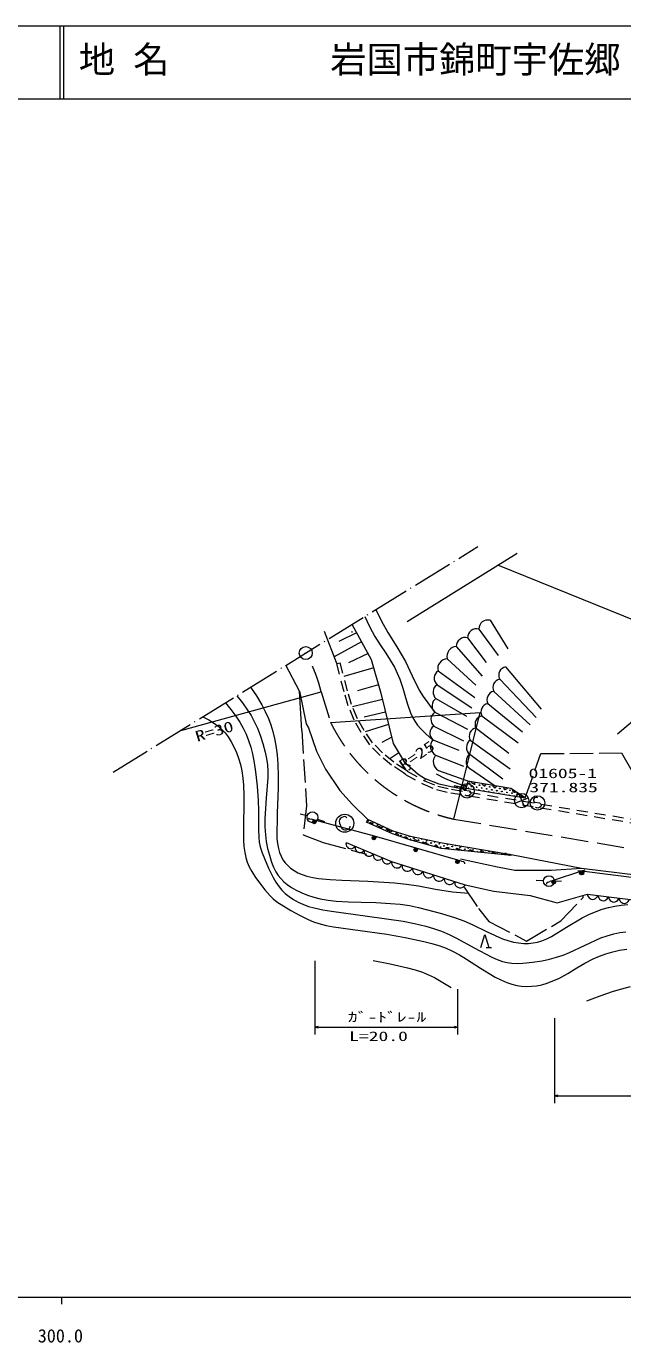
# Model space of a CAD drawing. Units: millimetres, scale not verified. Extents: x 27877 to 667877, y 22695 to 382695.
# Drawn here: x 351022 to 433196, y 201410 to 382695 of the extents above; entities that cross this region are included whole.
import ezdxf
from ezdxf.enums import TextEntityAlignment as Align

# ---------------------------------------------------------------- set-up
doc = ezdxf.new("R2010")
doc.units = ezdxf.units.MM
doc.header["$LTSCALE"] = 1000
for name, pattern in [('USER1', [5, 3.75, -1.25]), ('USER2', [2.5, 1.5, -1]), ('USER3', [7.000001, 5.508197, -0.688525, 0.114754, -0.688525]), ('USER4', [4, 3.2, -0.8])]:
    doc.linetypes.add(name, pattern=pattern)
doc.layers.add('S-SUV', color=7, linetype='Continuous', lineweight=13)
doc.layers.add('S-SUV-LWCN', color=7, linetype='Continuous', lineweight=13)
doc.styles.add('ＭＳ ゴシック', font='')
doc.styles.get('ＭＳ ゴシック').set_extended_font_data('MS Gothic')

# ---------------------------------------------------------------- blocks, each defined once
blk = doc.blocks.new('BUHIN1')
at = {"color": 7, "linetype": 'Continuous', "lineweight": 13}
for p, q in [((-995, 0), (995, 0)), ((0, 995), (0, -995))]:
    blk.add_line(p, q, dxfattribs=at)
blk.add_circle((0, 0), 995, dxfattribs=at)
blk = doc.blocks.new('BUHIN2')
at = {"color": 7, "linetype": 'Continuous', "lineweight": 13}
blk.add_lwpolyline([(410, -321), (0, 0), (517, -55)], dxfattribs=at)
blk = doc.blocks.new('BUHIN3')
at = {"color": 7, "linetype": 'Continuous', "lineweight": 13}
blk.add_lwpolyline([(-410, 321), (0, 0), (-517, 55)], dxfattribs=at)
blk = doc.blocks.new('BUHIN22')
at = {"color": 7, "linetype": 'Continuous', "lineweight": 13}
for radius in [249, 220, 191, 161, 132, 97.5, 67.5, 38.8, 7.5]:
    blk.add_circle((-121, -217), radius, dxfattribs=at)
blk = doc.blocks.new('BUHIN23')
at = {"color": 7, "linetype": 'Continuous', "lineweight": 13}
for radius in [249, 220, 191, 161, 132, 97.5, 67.5, 38.8, 7.5]:
    blk.add_circle((-18, -248), radius, dxfattribs=at)
blk = doc.blocks.new('BUHIN26')
at = {"color": 7, "linetype": 'Continuous', "lineweight": 13}
for radius in [249, 220, 191, 161, 132, 97.5, 67.5, 38.8, 7.5]:
    blk.add_circle((-153, -196), radius, dxfattribs=at)
blk = doc.blocks.new('BUHIN27')
at = {"color": 7, "linetype": 'Continuous', "lineweight": 13}
for radius in [249, 220, 191, 161, 132, 97.5, 67.5, 38.8, 7.5]:
    blk.add_circle((-150, -198), radius, dxfattribs=at)
blk = doc.blocks.new('BUHIN44')
at = {"color": 7, "linetype": 'Continuous', "lineweight": 13}
blk.add_lwpolyline([(550, 594), (500, 712), (412, 800), (294, 869), (150, 906), (-94, 906), (-288, 869), (-488, 731), (-606, 556), (-656, 306), (-656, -306), (-606, -569), (-512, -725), (-331, -856), (-106, -906), (131, -906), (312, -888), (406, -831), (494, -750), (531, -662)], dxfattribs=at)
blk.add_circle((0, 0), 1244, dxfattribs=at)
blk = doc.blocks.new('BUHIN45')
at = {"color": 7, "linetype": 'Continuous', "lineweight": 13}
blk.add_circle((0, 0), 746, dxfattribs=at)
blk = doc.blocks.new('BUHIN46')
at = {"color": 7, "linetype": 'Continuous', "lineweight": 13}
blk.add_lwpolyline([(310, 645), (255, 705), (180, 740), (75, 760), (-80, 760), (-210, 725), (-320, 650), (-385, 540), (-390, 425), (-385, 350), (-345, 250), (-275, 195), (270, -120), (330, -210), (370, -335), (360, -455), (325, -550), (255, -640), (100, -685), (-130, -685), (-230, -670), (-325, -625), (-405, -550), (-475, -435)], dxfattribs=at)
blk.add_circle((0, 0), 995, dxfattribs=at)
blk = doc.blocks.new('BUHIN60')
at = {"color": 7, "linetype": 'Continuous', "lineweight": 13}
blk.add_lwpolyline([(-222, 116), (-177, 157), (-128, 187), (-61, 214), (2, 215), (62, 203), (131, 167), (175, 124), (210, 72), (228, 1), (232, -56), (222, -116)], dxfattribs=at)
blk = doc.blocks.new('BUHIN61')
at = {"color": 7, "linetype": 'Continuous', "lineweight": 13}
blk.add_lwpolyline([(-198, 153), (-147, 186), (-93, 206), (-22, 221), (40, 211), (97, 189), (158, 141), (194, 92), (219, 34), (224, -39), (218, -96), (198, -153)], dxfattribs=at)
blk = doc.blocks.new('BUHIN62')
at = {"color": 7, "linetype": 'Continuous', "lineweight": 13}
blk.add_lwpolyline([(-188, 165), (-135, 195), (-81, 212), (-9, 222), (53, 208), (108, 183), (167, 132), (199, 80), (221, 21), (221, -53), (212, -109), (188, -165)], dxfattribs=at)
blk = doc.blocks.new('BUHIN63')
at = {"color": 7, "linetype": 'Continuous', "lineweight": 13}
blk.add_lwpolyline([(-175, 179), (-120, 204), (-64, 217), (8, 222), (68, 204), (122, 174), (176, 118), (205, 64), (222, 4), (217, -69), (203, -125), (175, -179)], dxfattribs=at)
blk = doc.blocks.new('BUHIN78')
at = {"color": 7, "linetype": 'Continuous', "lineweight": 13}
blk.add_lwpolyline([(213, -131), (165, -170), (114, -196), (45, -217), (-18, -214), (-77, -198), (-143, -157), (-183, -111), (-214, -57), (-227, 15), (-227, 73), (-213, 131)], dxfattribs=at)
blk = doc.blocks.new('BUHIN79')
at = {"color": 7, "linetype": 'Continuous', "lineweight": 13}
blk.add_lwpolyline([(146, -203), (87, -220), (30, -224), (-42, -218), (-99, -191), (-147, -153), (-192, -90), (-212, -32), (-220, 30), (-204, 102), (-181, 155), (-146, 203)], dxfattribs=at)
blk = doc.blocks.new('BUHIN80')
at = {"color": 7, "linetype": 'Continuous', "lineweight": 13}
blk.add_lwpolyline([(126, -81), (97, -104), (66, -119), (24, -131), (-13, -128), (-48, -118), (-87, -93), (-111, -65), (-129, -32), (-136, 12), (-135, 46), (-126, 81)], dxfattribs=at)
blk = doc.blocks.new('BUHIN159')
at = {"color": 7, "linetype": 'Continuous', "lineweight": 13}
blk.add_lwpolyline([(-639, 357), (-673, 183), (-666, 16), (-620, -194), (-522, -349), (-399, -481), (-201, -592), (-24, -628), (159, -630), (362, -559), (505, -475), (639, -357)], dxfattribs=at)
blk = doc.blocks.new('BUHIN160')
at = {"color": 7, "linetype": 'Continuous', "lineweight": 13}
blk.add_lwpolyline([(-482, 477), (-556, 331), (-591, 179), (-602, -20), (-553, -183), (-476, -331), (-326, -479), (-177, -555), (-14, -602), (185, -589), (334, -550), (482, -477)], dxfattribs=at)
blk = doc.blocks.new('BUHIN161')
at = {"color": 7, "linetype": 'Continuous', "lineweight": 13}
blk.add_lwpolyline([(-588, 483), (-655, 312), (-678, 139), (-670, -84), (-599, -261), (-497, -419), (-315, -569), (-140, -638), (47, -674), (268, -639), (430, -580), (588, -483)], dxfattribs=at)
blk = doc.blocks.new('BUHIN172')
at = {"color": 7, "linetype": 'Continuous', "lineweight": 13}
blk.add_line((-173, -896), (495, -1166), dxfattribs=at)
blk.add_lwpolyline([(-844, -625), (337, 834), (174, -1036)], dxfattribs=at)
blk = doc.blocks.new('BUHIN10')
at = {"color": 7, "linetype": 'Continuous', "lineweight": 13}
for radius in [896, 27]:
    blk.add_circle((0, 0), radius, dxfattribs=at)

msp = doc.modelspace()

# ---------------------------------------------------------------- linework, layer by layer
at = {"layer": 'S-SUV'}
for p, q in [((667877, 382695), (27877, 382695)), ((355627, 382695), (355627, 372695)), ((356127, 382695), (356127, 372695)), ((27877, 372695), (667877, 372695)), ((403485, 300746), (418660, 310131)), ((455068, 292651), (415990, 308479)), ((393798, 294931), (392112, 299350)), ((396540, 299182), (394082, 297979)), ((395882, 300382), (398555, 295501)), ((413372, 299689), (416023, 296059)), ((414922, 300893), (417369, 296977)), ((397219, 297941), (393439, 295871)), ((411822, 298486), (414371, 295081)), ((398110, 296315), (395417, 295059)), ((398555, 295501), (399891, 290853)), ((409018, 295601), (412964, 291960)), ((410272, 297283), (413821, 293184)), ((388675, 291127), (386803, 294700)), ((393798, 294931), (394282, 295055)), ((393798, 294931), (394282, 295055)), ((398889, 294339), (394770, 293155)), ((407764, 293918), (412842, 290247)), ((417063, 294469), (421957, 288657)), ((399557, 292015), (396674, 291186)), ((407617, 292022), (412413, 288840)), ((416247, 292786), (421284, 287494)), ((372297, 285729), (391653, 291025)), ((388675, 291127), (389593, 286651)), ((388984, 285729), (388675, 291127)), ((399891, 290853), (401576, 283939)), ((407470, 290125), (411679, 287678)), ((415432, 291104), (420428, 286515)), ((400102, 289989), (395973, 288983)), ((400523, 288260), (397584, 287544)), ((414616, 289422), (419388, 285537)), ((438006, 289880), (432499, 285231)), ((389593, 286651), (389899, 286074)), ((392958, 286804), (413571, 288175)), ((400945, 286532), (397729, 285528)), ((407323, 288229), (411802, 285904)), ((409929, 273513), (413571, 288175)), ((413800, 287739), (418776, 284007)), ((389899, 286074), (391027, 282882)), ((401366, 284803), (399995, 284086)), ((407176, 286332), (411251, 284313)), ((412984, 286057), (417491, 282600)), ((391027, 282882), (392252, 280394)), ((401576, 283939), (403087, 281382)), ((407030, 284435), (410639, 283028)), ((412169, 284374), (417675, 280459)), ((402332, 282661), (401094, 281809)), ((403087, 281382), (405004, 279697)), ((407417, 282314), (411251, 280826)), ((412121, 282450), (416696, 279052)), ((392252, 280394), (394221, 277470)), ((404046, 280540), (403738, 280271)), ((405004, 279697), (406014, 279064)), ((407805, 280194), (412079, 278693)), ((412073, 280525), (415607, 278089)), ((394221, 277470), (395980, 275512)), ((406014, 279064), (405874, 278804)), ((407931, 278342), (406014, 279064)), ((409355, 278000), (407931, 278342)), ((411613, 277554), (409355, 278000)), ((409971, 278102), (409917, 277889)), ((411589, 277782), (409971, 278102)), ((411613, 277554), (411589, 277782)), ((411880, 278727), (411631, 277785)), ((411631, 277785), (419764, 276462)), ((417788, 277716), (411880, 278727)), ((419764, 276462), (417788, 277716)), ((389725, 273947), (388755, 274189)), ((395980, 275512), (398091, 273480)), ((390767, 273375), (390284, 273506)), ((398989, 271154), (390767, 273375)), ((391162, 273522), (392108, 273196)), ((397880, 273078), (398091, 273480)), ((401478, 271509), (397880, 273078)), ((401591, 271868), (398091, 273480)), ((395076, 270281), (401336, 267662)), ((398989, 271154), (398508, 271291)), ((410494, 267879), (398989, 271154)), ((399471, 271023), (398989, 271154)), ((403873, 270675), (401478, 271509)), ((403974, 271122), (401591, 271868)), ((408194, 269460), (403873, 270675)), ((408318, 270186), (403974, 271122)), ((417826, 268611), (408318, 270186)), ((417820, 268520), (408194, 269460)), ((417820, 268520), (417826, 268611)), ((427503, 266693), (417826, 268611)), ((401336, 267662), (411497, 264474)), ((410975, 267743), (410494, 267879)), ((415957, 266876), (410850, 268012)), ((418340, 266441), (415957, 266876)), ((427503, 266693), (423333, 266448)), ((435356, 265766), (427503, 266693)), ((423333, 266448), (418340, 266441)), ((422288, 265016), (421290, 265078)), ((423621, 265079), (423145, 264926)), ((427525, 266332), (423621, 265079)), ((423786, 264983), (424786, 265002)), ((427525, 266332), (427029, 266394)), ((428001, 266485), (427525, 266332)), ((435514, 265340), (427525, 266332)), ((411497, 264474), (415463, 263584)), ((415463, 263584), (420467, 263010)), ((420467, 263010), (424174, 261972)), ((424174, 261972), (428333, 263179)), ((428333, 263179), (445751, 260975)), ((390767, 253976), (390767, 243870)), ((410494, 243870), (410494, 250114)), ((390767, 244870), (410494, 244870)), ((423786, 246103), (423786, 234391)), ((423786, 235391), (475308, 235391)), ((27877, 207695), (566877, 207695)), ((355877, 207695), (355877, 206695))]:
    msp.add_line(p, q, dxfattribs=at)
at = {"layer": 'S-SUV', "linetype": 'USER3'}
msp.add_line((362970, 279961), (413232, 311044), dxfattribs=at)
at = {"layer": 'S-SUV', "linetype": 'USER2'}
for p, q in [((394798, 291036), (393798, 294931)), ((395280, 291171), (394282, 295055)), ((395376, 289128), (394798, 291036)), ((395848, 289294), (395280, 291171)), ((396183, 287123), (395376, 289128)), ((396633, 287345), (395848, 289294)), ((397172, 285457), (396183, 287123)), ((397594, 285726), (396633, 287345)), ((398356, 283724), (397172, 285457)), ((398745, 284040), (397594, 285726)), ((399768, 282258), (398356, 283724)), ((400109, 282625), (398745, 284040)), ((401346, 280952), (399768, 282258)), ((401643, 281355), (400109, 282625)), ((403283, 280280), (401643, 281355)), ((402998, 279870), (401346, 280952)), ((403274, 279665), (402998, 279870)), ((403274, 279665), (405659, 278352)), ((403572, 280067), (403283, 280280)), ((403516, 280103), (405874, 278804)), ((405659, 278352), (407552, 277582)), ((405874, 278804), (407703, 278060)), ((407552, 277582), (409534, 277128)), ((407703, 278060), (409631, 277619)), ((409631, 277619), (436135, 273231)), ((409534, 277128), (436052, 272738))]:
    msp.add_line(p, q, dxfattribs=at)
at = {"layer": 'S-SUV', "linetype": 'USER1'}
for p, q in [((391653, 291025), (392958, 286804)), ((409929, 273513), (438923, 268698))]:
    msp.add_line(p, q, dxfattribs=at)
at = {"layer": 'S-SUV', "linetype": 'USER4'}
for p, q in [((388984, 285729), (389644, 275360)), ((419764, 276462), (421935, 282530)), ((421935, 282530), (433031, 282641)), ((433031, 282641), (437475, 274880)), ((389644, 275360), (389150, 271347)), ((389150, 271347), (391912, 270271)), ((391912, 270271), (397874, 268701)), ((411371, 264159), (413336, 261194)), ((427750, 262732), (427750, 262880)), ((413336, 261194), (414763, 259414)), ((424693, 259489), (427750, 262732)), ((414763, 259414), (419952, 256727)), ((419952, 256727), (424693, 259489))]:
    msp.add_line(p, q, dxfattribs=at)
at = {"layer": 'S-SUV'}
for points in [[(407499, 279744), (408665, 279171), (409855, 278654), (410763, 278322), (411691, 278013)], [(389736, 273395), (389753, 273438), (389781, 273484), (389821, 273525), (389857, 273549), (389904, 273570), (389954, 273579), (390000, 273579), (390043, 273571), (390284, 273506)], [(410975, 267743), (411216, 267674), (411263, 267656), (411302, 267631), (411339, 267595), (411367, 267556), (411387, 267507), (411398, 267460), (411396, 267407), (411388, 267365)], [(422745, 264535), (422736, 264580), (422735, 264634), (422745, 264690), (422763, 264730), (422791, 264773), (422828, 264808), (422866, 264832), (422907, 264849), (423145, 264926)]]:
    msp.add_lwpolyline(points, dxfattribs=at)
for centre, radius in [((395910, 299296), 31.2), ((395910, 299296), 25), ((395910, 299296), 18.7), ((395910, 299296), 12.5), ((395910, 299296), 6.2), ((412084, 278439), 49.8), ((412373, 278031), 49.8), ((412781, 278319), 49.8), ((413070, 277911), 49.8), ((413478, 278200), 49.8), ((413767, 277792), 49.8), ((414175, 278081), 49.8), ((414463, 277673), 49.8), ((414872, 277962), 49.8), ((415160, 277553), 49.8), ((415569, 277842), 49.8), ((415857, 277434), 49.8), ((416266, 277723), 49.8), ((416963, 277604), 49.8), ((417659, 277484), 49.8), ((416554, 277315), 49.8), ((417251, 277196), 49.8), ((417948, 277076), 49.8), ((418645, 276957), 49.8), ((398108, 273251), 49.8), ((398756, 272968), 49.8), ((399404, 272686), 49.8), ((400052, 272403), 49.8), ((400700, 272120), 49.8), ((401348, 271838), 49.8), ((401997, 271555), 49.8), ((402645, 271272), 49.8), ((403293, 270989), 49.8), ((404406, 270889), 49.8), ((405054, 270607), 49.8), ((405703, 270324), 49.8), ((406168, 270507), 49.8), ((406816, 270224), 49.8), ((407930, 270124), 49.8), ((406351, 270041), 49.8), ((407464, 269941), 49.8), ((408112, 269659), 49.8), ((408578, 269841), 49.8), ((409226, 269559), 49.8), ((409691, 269741), 49.8), ((410340, 269459), 49.8), ((410805, 269641), 49.8), ((411453, 269358), 49.8), ((412567, 269258), 49.8), ((413680, 269158), 49.8), ((414794, 269058), 49.8)]:
    msp.add_circle(centre, radius, dxfattribs=at)
for centre, radius, start, end in [((414598, 299710), 1226, 74.69265, 180.95286), ((413048, 298507), 1226, 74.69265, 180.95286), ((411498, 297303), 1226, 74.69265, 180.95286), ((409073, 294251), 1351, 92.33782, 194.25646), ((410327, 295933), 1351, 92.33782, 194.25646), ((408402, 292915), 1189, 122.44292, 228.70312), ((417286, 293322), 1169, 101.00354, 207.26375), ((408255, 291018), 1189, 122.44292, 228.70312), ((416470, 291639), 1169, 101.00354, 207.26375), ((408108, 289122), 1189, 122.44292, 228.70312), ((415655, 289957), 1169, 101.00354, 207.26375), ((414839, 288274), 1169, 101.00354, 207.26375), ((407961, 287225), 1189, 122.44292, 228.70312), ((414023, 286592), 1169, 101.00354, 207.26375), ((407814, 285329), 1189, 122.44292, 228.70312), ((413207, 284910), 1169, 101.00354, 207.26375), ((408121, 283539), 1412, 140.58725, 240.11938), ((412866, 283394), 1203, 125.44062, 231.70082), ((408508, 281418), 1412, 140.58725, 240.11938), ((412818, 281469), 1203, 125.44062, 231.70082), ((411676, 278150), 49.8, 341.78087, 348.62476), ((411964, 277742), 49.8, 338.08571, 183.44097), ((412661, 277623), 49.8, 344.95159, 176.57509), ((413358, 277503), 49.8, 351.73425, 169.79243), ((414055, 277384), 49.8, 358.53063, 162.99605), ((418356, 277365), 49.8, 157.027, 318.18174), ((414752, 277265), 49.8, 5.43947, 156.08721), ((415449, 277145), 49.8, 12.5752, 148.95148), ((416146, 277026), 49.8, 20.08849, 141.43819), ((416843, 276907), 49.8, 28.20622, 133.32046), ((417540, 276787), 49.8, 37.33005, 124.19663), ((418237, 276668), 49.8, 48.36895, 113.15773), ((418934, 276549), 49.8, 65.04085, 96.48583), ((403758, 271172), 49.8, 143.34607, 1.89723), ((403941, 270707), 49.8, 262.31911, 246.27389), ((404589, 270424), 49.8, 56.92941, 91.66359), ((405520, 270789), 49.8, 168.43994, 347.25183), ((407282, 270407), 49.8, 164.69794, 350.99382), ((406999, 269759), 49.8, 30.41939, 118.17362), ((408761, 269376), 49.8, 29.50313, 139.34811), ((409043, 270024), 49.8, 113.90955, 47.27456), ((409874, 269276), 49.8, 18.08495, 150.76629), ((410157, 269924), 49.8, 227.71374, 293.47038), ((410988, 269176), 49.8, 7.59976, 161.25148), ((411918, 269541), 49.8, 96.536, 64.64811), ((412101, 269076), 49.8, 357.55123, 171.30001), ((413032, 269441), 49.8, 216.14797, 305.03614), ((413215, 268976), 49.8, 347.59924, 181.252), ((414328, 268876), 49.8, 337.43306, 191.41818), ((415442, 268776), 49.8, 326.67437, 202.17687), ((415907, 268958), 49.8, 206.6103, 314.57381), ((416555, 268676), 49.8, 314.70683, 214.14441), ((417669, 268576), 49.8, 300.0939, 228.75733)]:
    msp.add_arc(centre, radius, start, end, dxfattribs=at)
at = {"layer": 'S-SUV', "linetype": 'USER1'}
for centre, radius, start, end in [((372212, 286412), 19981, 13.35007, 27.35938), ((415352, 297918), 25000, 206.39618, 257.47113)]:
    msp.add_arc(centre, radius, start, end, dxfattribs=at)
at = {"layer": 'S-SUV-LWCN'}
for points in [[(397663, 301416), (398332, 300030), (399053, 298675), (399769, 297501), (400538, 296357), (401164, 295405), (401739, 294420), (402134, 293622), (402479, 292791), (402897, 291545), (403262, 290268), (403576, 289209), (403947, 288167), (404223, 287558), (404551, 286982), (404939, 286444), (405376, 285942), (406109, 285224), (406893, 284531)], [(399188, 302359), (399980, 300778), (400829, 299218), (402084, 297238), (403291, 295219), (404202, 293235), (405164, 291282), (405724, 290386), (406341, 289513), (406825, 288872), (407323, 288229)], [(380010, 290499), (380789, 289532), (381517, 288533), (381997, 287765), (382426, 286965), (382855, 286028), (383234, 285054), (383613, 283906), (383934, 282742), (384120, 281870), (384248, 280983), (384302, 280109), (384297, 279222), (384065, 276393), (383894, 273563), (383900, 272465), (383966, 271370), (384088, 270423), (384272, 269472), (384515, 268529), (384820, 267586), (385093, 266903), (385419, 266249), (385720, 265769), (386071, 265324), (386497, 264891), (386976, 264492), (387567, 264085), (388201, 263722), (388970, 263357), (389766, 263045), (390643, 262770), (391533, 262553), (392618, 262366), (393722, 262236), (395435, 262116), (397152, 262056), (399188, 262010), (401214, 261904), (402513, 261779), (403804, 261595), (405067, 261345), (406321, 261035), (408241, 260502), (410141, 259911), (411296, 259492), (412438, 259013), (414509, 258006), (416622, 257047), (417380, 256788), (418166, 256584), (418857, 256463), (419567, 256401), (420221, 256402), (420872, 256463), (421471, 256578), (422062, 256753), (422733, 257025), (423382, 257353), (425472, 258652), (427590, 259897), (428543, 260371), (429522, 260790), (430367, 261099), (431242, 261354), (432106, 261542), (432980, 261671), (433889, 261740)], [(381922, 291682), (382723, 290473), (383473, 289233), (383956, 288321), (384389, 287373), (384727, 286494), (385007, 285597), (385238, 284636), (385412, 283651), (385565, 282369), (385658, 281080), (385717, 279442), (385717, 277796), (385608, 274340), (385559, 270853), (385623, 270168), (385748, 269487), (385909, 268937), (386132, 268395), (386387, 267927), (386693, 267491), (387042, 267105), (387435, 266762), (387914, 266426), (388435, 266136), (389038, 265875), (389670, 265667), (390479, 265474), (391298, 265341), (392889, 265191), (394482, 265101), (398097, 264946), (401740, 264730), (403397, 264546), (405047, 264303), (407395, 263883), (409762, 263521), (410846, 263405), (411932, 263312)], [(378457, 289538), (379205, 288630), (379907, 287683), (380428, 286873), (380903, 286024), (381301, 285192), (381642, 284338), (381936, 283425), (382174, 282486), (382408, 281276), (382585, 280044), (382810, 278062), (382975, 276074), (383033, 274688), (383032, 273284), (383008, 272128), (383044, 270972), (383120, 270342), (383257, 269716), (383515, 268892), (383834, 268077), (384414, 266753), (385044, 265464), (385423, 264816), (385855, 264197), (386252, 263727), (386705, 263287), (387244, 262848), (387829, 262450), (388472, 262087), (389142, 261779), (389916, 261497), (390705, 261274), (391880, 261026), (393068, 260837), (398016, 260162), (402961, 259459), (404513, 259150), (406066, 258779), (407144, 258463), (408210, 258086), (409275, 257632), (410310, 257126), (412710, 255783), (415164, 254479), (415897, 254169), (416645, 253918), (417264, 253770), (417901, 253680), (418656, 253645), (419418, 253671), (420765, 253814), (422102, 254016), (423103, 254218), (424093, 254479), (424985, 254785), (425859, 255149), (428004, 256171), (430187, 257143), (431069, 257456), (431974, 257713), (432793, 257885), (433627, 257997)], [(375335, 287608), (376155, 287178), (376946, 286695), (377455, 286317), (377934, 285887), (378400, 285380), (378822, 284830), (379249, 284169), (379624, 283476), (379973, 282705), (380269, 281903), (380522, 281035), (380717, 280153), (380866, 279172), (380956, 278182), (381010, 276765), (381004, 275342), (380945, 272998), (380947, 270630), (381004, 269765), (381120, 268913), (381268, 268244), (381473, 267594), (381751, 266939), (382090, 266295), (382605, 265477), (383180, 264677), (383878, 263782), (384613, 262938), (385055, 262513), (385539, 262133), (386485, 261522), (387480, 260951), (388663, 260282), (389872, 259667), (390595, 259368), (391340, 259124), (392333, 258871), (393344, 258676), (397038, 258195), (400699, 257658), (403242, 257195), (405793, 256670), (406906, 256390), (407996, 256053), (408882, 255719), (409750, 255326), (410731, 254812), (411685, 254244), (413627, 252985), (415620, 251765), (416411, 251363), (417224, 251017), (417906, 250788), (418606, 250617), (419268, 250516), (419940, 250473), (420635, 250490), (421336, 250567), (422065, 250713), (422788, 250920), (423593, 251221), (424377, 251579), (425649, 252269), (426898, 253016), (427999, 253657), (429139, 254252), (429991, 254626), (430876, 254949), (431819, 255227), (432778, 255446), (433748, 255610)], [(398805, 254025), (401177, 253565), (403556, 253043), (404589, 252761), (405601, 252424), (406437, 252079), (407249, 251679), (408405, 251022), (409549, 250314)], [(428260, 248477), (430085, 249172), (431935, 249813), (433090, 250153), (434276, 250440)]]:
    msp.add_lwpolyline(points, dxfattribs=at)

# ---------------------------------------------------------------- block references
at = {"layer": 'S-SUV', "rotation": 22}
for name, p in [('BUHIN10', (389527, 296384)), ('BUHIN80', (410386, 278023)), ('BUHIN46', (411756, 277413)), ('BUHIN80', (411216, 277864)), ('BUHIN78', (412618, 278601)), ('BUHIN78', (414095, 278348)), ('BUHIN78', (415572, 278095)), ('BUHIN78', (417050, 277842)), ('BUHIN79', (418282, 277403)), ('BUHIN1', (419276, 276061)), ('BUHIN79', (419270, 276776)), ('BUHIN46', (421452, 275747)), ('BUHIN45', (390453, 273765)), ('BUHIN44', (394907, 272939)), ('BUHIN27', (390767, 273375)), ('BUHIN63', (398479, 272816)), ('BUHIN63', (399679, 272293)), ('BUHIN63', (400878, 271770)), ('BUHIN160', (395702, 270019)), ('BUHIN160', (396954, 269495)), ('BUHIN26', (398989, 271154)), ('BUHIN27', (398989, 271154)), ('BUHIN62', (402077, 271300)), ('BUHIN62', (403274, 270883)), ('BUHIN61', (404593, 270472)), ('BUHIN61', (406034, 270067)), ('BUHIN160', (398206, 268972)), ('BUHIN160', (399458, 268448)), ('BUHIN160', (400710, 267924)), ('BUHIN26', (404742, 269517)), ('BUHIN61', (407474, 269662)), ('BUHIN60', (408996, 269382)), ('BUHIN60', (410600, 269225)), ('BUHIN60', (412205, 269068)), ('BUHIN60', (413809, 268912)), ('BUHIN60', (415413, 268755)), ('BUHIN60', (417018, 268599)), ('BUHIN161', (402061, 267434)), ('BUHIN161', (403513, 266979)), ('BUHIN161', (404965, 266523)), ('BUHIN161', (406416, 266068)), ('BUHIN26', (410494, 267879)), ('BUHIN161', (407868, 265613)), ('BUHIN161', (409320, 265157)), ('BUHIN161', (410771, 264702)), ('BUHIN45', (423036, 264969)), ('BUHIN23', (423621, 265079)), ('BUHIN22', (427525, 266332)), ('BUHIN23', (427525, 266332)), ('BUHIN159', (429059, 263087)), ('BUHIN159', (430510, 262904)), ('BUHIN159', (431962, 262720)), ('BUHIN159', (433413, 262536)), ('BUHIN172', (414211, 256709)), ('BUHIN2', (390767, 244870)), ('BUHIN3', (410494, 244870)), ('BUHIN2', (423786, 235391))]:
    msp.add_blockref(name, p, dxfattribs=at)

# ---------------------------------------------------------------- texts
at = {"layer": 'S-SUV', "style": 'ＭＳ ゴシック'}
for s, height, p in [('地 名', 3666, (358257, 375195)), ('岩国市錦町宇佐郷', 3666, (392901, 375195)), ('300.0', 1833, (352597, 200890))]:
    msp.add_text(s, height=height, dxfattribs=at).set_placement(p, align=Align.BOTTOM_LEFT)
at = {"layer": 'S-SUV', "style": 'ＭＳ ゴシック', "width": 1.35}
for s, rotation, p in [('R=30', 16.5, (374682, 283728)), ('R=25', 34.3, (403252, 279819))]:
    msp.add_text(s, height=1466, rotation=rotation, dxfattribs=at).set_placement(p, align=Align.BOTTOM_LEFT)
at = {"layer": 'S-SUV', "style": 'ＭＳ ゴシック', "width": 1.5}
for s, p in [('01605-1', (420228, 278763)), ('371.835', (420339, 276818)), ('ｶﾞ-ﾄﾞﾚ-ﾙ', (395335, 245206)), ('L=20.0', (395511, 242554))]:
    msp.add_text(s, height=1320, dxfattribs=at).set_placement(p, align=Align.BOTTOM_LEFT)

doc.saveas('drawing.dxf')
